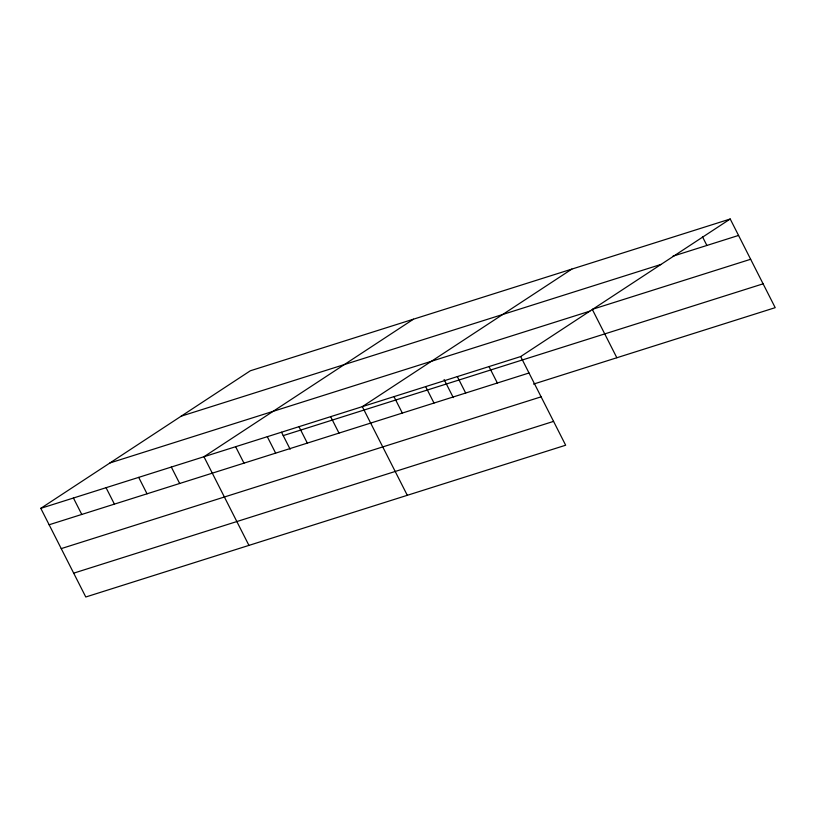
<?xml version="1.0" encoding="UTF-8"?>
<svg xmlns="http://www.w3.org/2000/svg" width="816" height="816" viewBox="0 0 816 816"><rect width="100%" height="100%" fill="white"/><g stroke="black" fill="none" stroke-linecap="round" stroke-linejoin="round"><path stroke-width="1.22" d="M40.8 508.337L520.679 356.561L565.661 445.22L85.782 596.996L40.8 508.337L250.339 370.78L730.218 219.004L775.2 307.663L533.552 384.091M413.498 319.178L203.959 456.736L248.941 545.394M571.863 269.096L362.324 406.643L407.296 495.302M520.679 356.561L730.218 219.004M672.863 256.214L738.562 235.436M181.193 416.17L661.072 264.404M750.649 259.274L592.283 309.356L616.835 357.745M109.946 462.947L589.835 311.171M283.223 435.601L763.113 283.825M49.133 524.77L529.023 372.994M61.231 548.607L541.11 396.831M73.685 573.158L553.574 421.382M702.443 236.691L706.891 245.453M489.008 366.578L497.352 383.01M457.337 376.594L465.671 393.026M444.118 379.532L453.298 397.616M425.666 386.611L434 403.043M393.995 396.627L402.329 413.059M330.653 416.66L338.987 433.092M298.982 426.676L307.316 443.108M281.53 432.256L290.139 449.228M267.301 436.703L275.645 453.125M235.63 446.719L243.974 463.151M171.329 467.058L179.663 483.48M138.7 477.37L147.033 493.802M106.06 487.693L114.403 504.125M73.43 498.015L81.773 514.447"/></g></svg>
